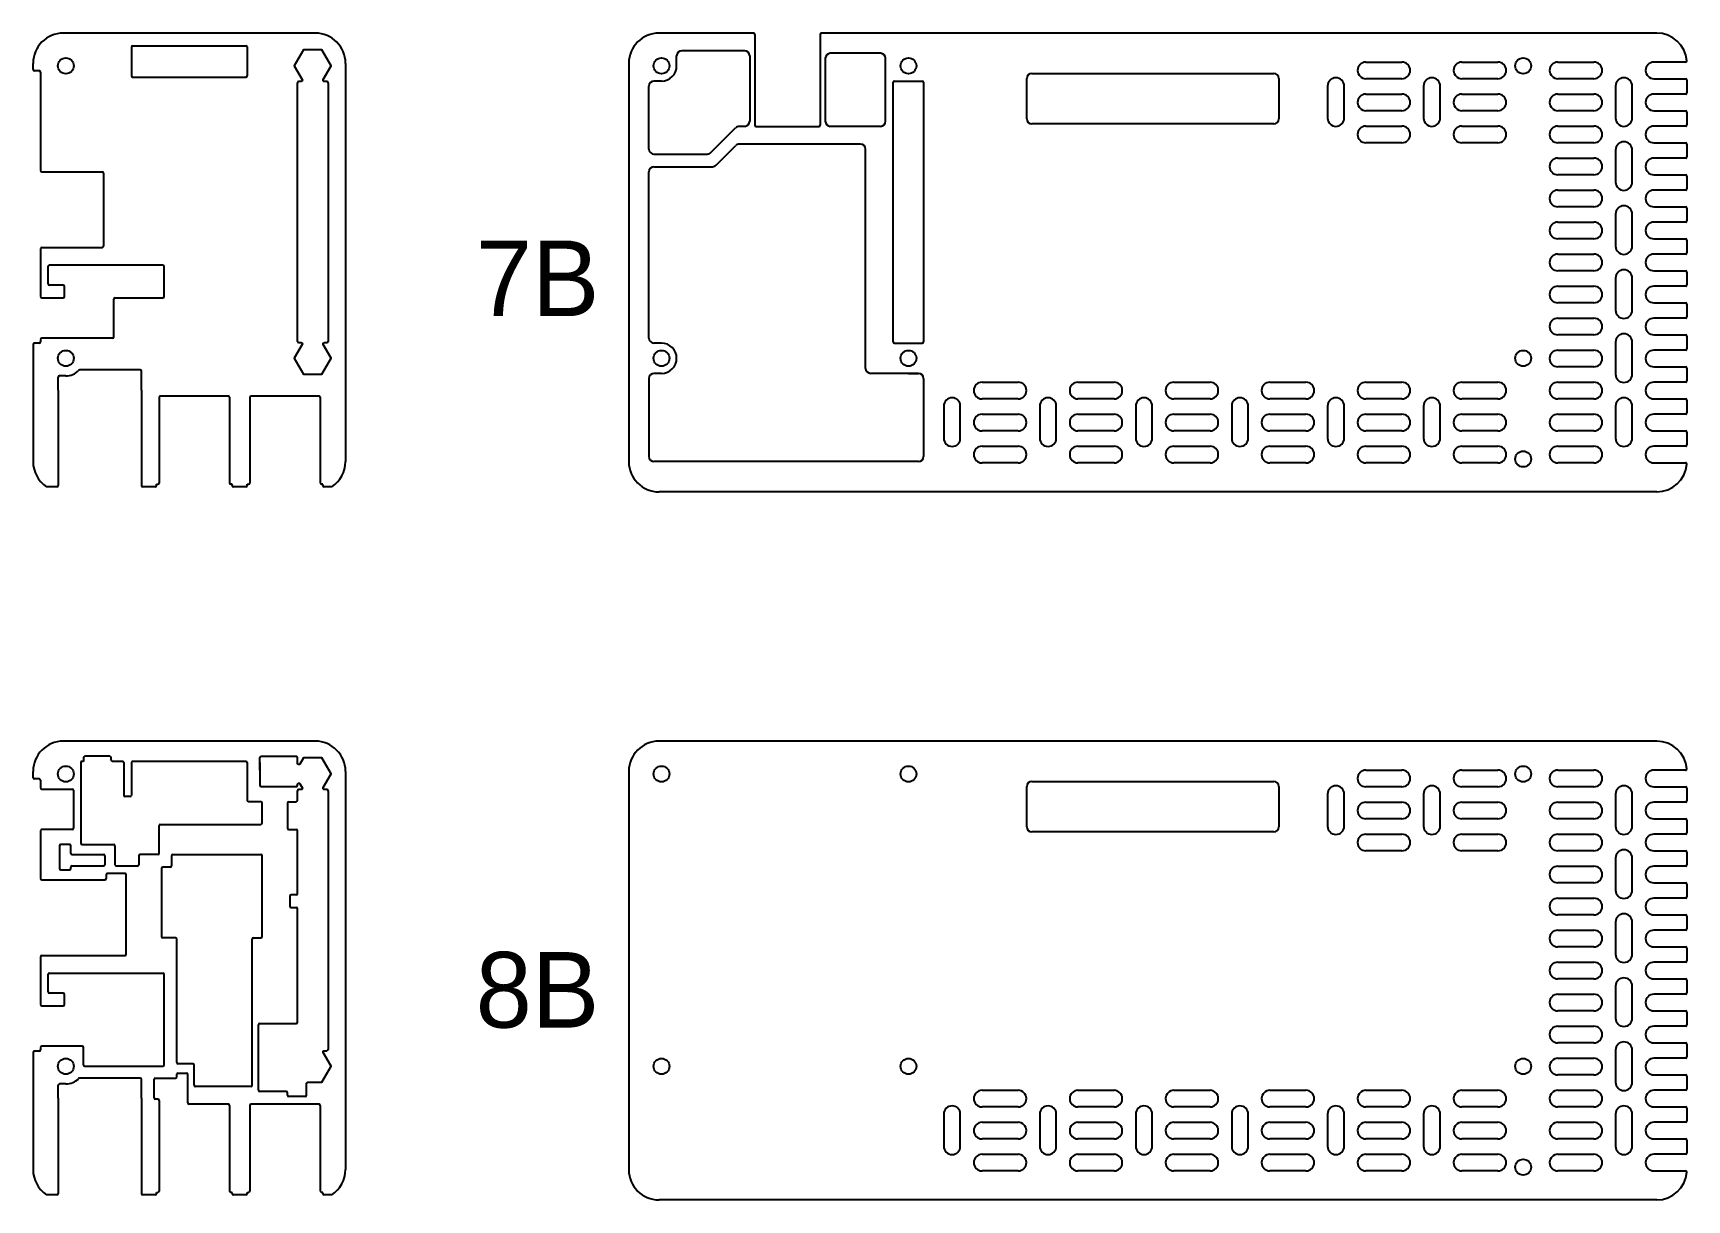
# Model space of a CAD drawing. Extents: x 1 to 1139, y 0 to 794.
# Drawn here: x 290.7 to 618.9, y 0 to 231.5 of the extents above; entities that cross this region are included whole.
import ezdxf

# ---------------------------------------------------------------- set-up
doc = ezdxf.new("R2010")
doc.units = 0
doc.layers.get('0').update_dxf_attribs({"linetype": 'CONTINUOUS'})

msp = doc.modelspace()

# ---------------------------------------------------------------- linework, layer by layer
for p, q in [((346.68, 231.46), (296.68, 231.46)), ((433.65, 231.46), (414.9, 231.46)), ((612.9, 231.46), (447.15, 231.46)), ((431.9, 227.96), (419.4, 227.96)), ((458.86, 227.46), (448.9, 227.46)), ((292.18, 223.71), (292.18, 204.21)), ((352.68, 225.46), (352.68, 146.46)), ((408.9, 225.46), (408.9, 146.46)), ((459.86, 213.96), (459.86, 226.46)), ((343.14, 170.31), (343.14, 221.61)), ((349.22, 221.61), (349.22, 170.31)), ((461.36, 170.21), (461.36, 221.71)), ((467.4, 221.71), (467.4, 170.21)), ((292.18, 188.71), (292.18, 179.21)), ((290.68, 169.7), (290.68, 146.46)), ((412.9, 162.96), (412.9, 147.46)), ((295.68, 160.64), (295.68, 141.71)), ((312.18, 160.64), (312.18, 141.71)), ((315.68, 159.21), (315.68, 142.21)), ((329.43, 159.46), (315.93, 159.46)), ((329.68, 159.21), (329.68, 142.21)), ((333.68, 159.21), (333.68, 142.21)), ((347.43, 159.46), (333.93, 159.46)), ((347.68, 159.21), (347.68, 142.21)), ((466.4, 146.46), (413.9, 146.46)), ((295.43, 141.46), (293.36, 141.46)), ((314.93, 141.46), (312.43, 141.46)), ((332.93, 141.46), (330.43, 141.46)), ((349.99, 141.46), (348.43, 141.46)), ((612.9, 140.46), (414.9, 140.46)), ((346.68, 91), (296.68, 91)), ((612.9, 91), (414.9, 91)), ((292.18, 83.25), (292.18, 81.75)), ((352.68, 85), (352.68, 6)), ((408.9, 85), (408.9, 6)), ((343.14, 79.25), (343.14, 81.15)), ((349.22, 81.15), (349.22, 29.85)), ((292.18, 73.25), (292.18, 63.75)), ((343.14, 60.75), (343.14, 73.25)), ((336.14, 52.25), (336.14, 68.25)), ((343.14, 35.25), (343.14, 57.75)), ((292.18, 48.25), (292.18, 38.75)), ((290.68, 29.24), (290.68, 6)), ((295.68, 20.17), (295.68, 1.25)), ((312.18, 20.17), (312.18, 1.25)), ((315.68, 19.75), (315.68, 1.75)), ((329.43, 19), (321.64, 19)), ((329.68, 18.75), (329.68, 1.75)), ((333.68, 18.75), (333.68, 1.75)), ((347.43, 19), (333.93, 19)), ((347.68, 18.75), (347.68, 1.75)), ((295.43, 1), (293.36, 1)), ((314.93, 1), (312.43, 1)), ((332.93, 1), (330.43, 1)), ((349.99, 1), (348.43, 1)), ((612.9, 0), (414.9, 0))]:
    msp.add_line(p, q)
at = {"linetype": 'CONTINUOUS'}
for p, q in [((433.9, 231.21), (433.9, 213.21)), ((446.9, 231.21), (446.9, 213.21)), ((310.18, 228.71), (310.18, 222.96)), ((310.43, 228.96), (332.93, 228.96)), ((333.18, 228.71), (333.18, 222.96)), ((418.4, 224.96), (418.4, 226.96)), ((432.9, 226.96), (432.9, 213.96)), ((290.68, 224.21), (290.68, 225.46)), ((291.93, 223.96), (290.93, 223.96)), ((447.9, 226.46), (447.9, 213.96)), ((488.9, 223.46), (536.9, 223.46)), ((555.2, 225.71), (562.35, 225.71)), ((574.25, 225.71), (581.4, 225.71)), ((593.3, 225.71), (600.45, 225.71)), ((618.63, 225.71), (612.35, 225.71)), ((310.43, 222.71), (332.93, 222.71)), ((412.9, 208.46), (412.9, 220.96)), ((415.4, 221.96), (413.9, 221.96)), ((461.61, 221.96), (467.15, 221.96)), ((487.9, 214.46), (487.9, 222.46)), ((537.9, 222.46), (537.9, 214.46)), ((547.6, 220.96), (547.6, 214.61)), ((550.9, 214.61), (550.9, 220.96)), ((562.35, 222.41), (555.2, 222.41)), ((566.65, 220.96), (566.65, 214.61)), ((569.95, 214.61), (569.95, 220.96)), ((581.4, 222.41), (574.25, 222.41)), ((600.45, 222.41), (593.3, 222.41)), ((604.75, 220.96), (604.75, 214.61)), ((608.05, 214.61), (608.05, 220.96)), ((612.35, 222.41), (618.65, 222.41)), ((618.9, 222.16), (618.9, 219.61)), ((555.2, 219.36), (562.35, 219.36)), ((574.25, 219.36), (581.4, 219.36)), ((593.3, 219.36), (600.45, 219.36)), ((618.65, 219.36), (612.35, 219.36)), ((536.9, 213.46), (488.9, 213.46)), ((562.35, 216.06), (555.2, 216.06)), ((581.4, 216.06), (574.25, 216.06)), ((600.45, 216.06), (593.3, 216.06)), ((612.35, 216.06), (618.65, 216.06)), ((618.9, 215.81), (618.9, 213.26)), ((425.19, 207.76), (430.11, 212.67)), ((431.9, 212.96), (430.81, 212.96)), ((434.15, 212.96), (446.65, 212.96)), ((458.86, 212.96), (448.9, 212.96)), ((555.2, 213.01), (562.35, 213.01)), ((574.25, 213.01), (581.4, 213.01)), ((593.3, 213.01), (600.45, 213.01)), ((618.65, 213.01), (612.35, 213.01)), ((413.9, 207.46), (424.48, 207.46)), ((426.23, 205.26), (430.14, 209.17)), ((454.9, 209.46), (430.85, 209.46)), ((455.9, 164.96), (455.9, 208.46)), ((562.35, 209.71), (555.2, 209.71)), ((581.4, 209.71), (574.25, 209.71)), ((600.45, 209.71), (593.3, 209.71)), ((604.75, 208.26), (604.75, 201.91)), ((608.05, 201.91), (608.05, 208.26)), ((612.35, 209.71), (618.65, 209.71)), ((618.9, 209.46), (618.9, 206.91)), ((292.43, 203.96), (304.43, 203.96)), ((304.68, 203.71), (304.68, 189.21)), ((412.9, 170.96), (412.9, 203.96)), ((413.9, 204.96), (425.52, 204.96)), ((593.3, 206.66), (600.45, 206.66)), ((618.65, 206.66), (612.35, 206.66)), ((600.45, 203.36), (593.3, 203.36)), ((593.3, 200.31), (600.45, 200.31)), ((612.35, 203.36), (618.65, 203.36)), ((618.65, 200.31), (612.35, 200.31)), ((618.9, 203.11), (618.9, 200.56)), ((600.45, 197.01), (593.3, 197.01)), ((612.35, 197.01), (618.65, 197.01)), ((593.3, 193.96), (600.45, 193.96)), ((604.75, 195.56), (604.75, 189.21)), ((608.05, 189.21), (608.05, 195.56)), ((618.65, 193.96), (612.35, 193.96)), ((618.9, 196.76), (618.9, 194.21)), ((600.45, 190.66), (593.3, 190.66)), ((612.35, 190.66), (618.65, 190.66)), ((618.9, 190.41), (618.9, 187.86)), ((292.43, 188.96), (304.43, 188.96)), ((593.3, 187.61), (600.45, 187.61)), ((618.65, 187.61), (612.35, 187.61)), ((293.68, 181.71), (293.68, 185.21)), ((293.93, 185.46), (316.43, 185.46)), ((316.68, 179.21), (316.68, 185.21)), ((600.45, 184.31), (593.3, 184.31)), ((612.35, 184.31), (618.65, 184.31)), ((618.9, 184.06), (618.9, 181.51)), ((296.68, 181.46), (293.93, 181.46)), ((296.93, 179.21), (296.93, 181.21)), ((593.3, 181.26), (600.45, 181.26)), ((604.75, 182.86), (604.75, 176.51)), ((608.05, 176.51), (608.05, 182.86)), ((618.65, 181.26), (612.35, 181.26)), ((292.43, 178.96), (296.68, 178.96)), ((306.68, 171.21), (306.68, 178.71)), ((306.93, 178.96), (316.43, 178.96)), ((600.45, 177.96), (593.3, 177.96)), ((612.35, 177.96), (618.65, 177.96)), ((618.9, 177.71), (618.9, 175.16)), ((593.3, 174.91), (600.45, 174.91)), ((618.65, 174.91), (612.35, 174.91)), ((292.18, 170.71), (292.18, 170.2)), ((306.43, 170.96), (292.43, 170.96)), ((600.45, 171.61), (593.3, 171.61)), ((612.35, 171.61), (618.65, 171.61)), ((618.9, 171.36), (618.9, 168.81)), ((291.93, 169.95), (290.93, 169.95)), ((415.4, 169.96), (413.9, 169.96)), ((461.61, 169.96), (467.15, 169.96)), ((593.3, 168.56), (600.45, 168.56)), ((604.75, 170.16), (604.75, 163.81)), ((608.05, 163.81), (608.05, 170.16)), ((618.65, 168.56), (612.35, 168.56)), ((311.93, 164.64), (299.9, 164.64)), ((312.18, 160.64), (312.18, 164.39)), ((600.45, 165.26), (593.3, 165.26)), ((612.35, 165.26), (618.65, 165.26)), ((618.9, 165.01), (618.9, 162.46)), ((295.68, 160.64), (295.68, 163.21)), ((297.18, 163.46), (295.93, 163.46)), ((415.4, 163.96), (413.9, 163.96)), ((466.4, 163.96), (456.9, 163.96)), ((464.4, 163.96), (466.4, 163.96)), ((467.4, 162.96), (467.4, 147.46)), ((479, 162.21), (486.15, 162.21)), ((498.05, 162.21), (505.2, 162.21)), ((517.1, 162.21), (524.25, 162.21)), ((536.15, 162.21), (543.3, 162.21)), ((555.2, 162.21), (562.35, 162.21)), ((574.25, 162.21), (581.4, 162.21)), ((593.3, 162.21), (600.45, 162.21)), ((618.65, 162.21), (612.35, 162.21)), ((486.15, 158.91), (479, 158.91)), ((505.2, 158.91), (498.05, 158.91)), ((524.25, 158.91), (517.1, 158.91)), ((543.3, 158.91), (536.15, 158.91)), ((562.35, 158.91), (555.2, 158.91)), ((581.4, 158.91), (574.25, 158.91)), ((600.45, 158.91), (593.3, 158.91)), ((612.35, 158.91), (618.65, 158.91)), ((618.9, 158.66), (618.9, 156.11)), ((471.4, 157.46), (471.4, 151.11)), ((474.7, 151.11), (474.7, 157.46)), ((479, 155.86), (486.15, 155.86)), ((490.45, 157.46), (490.45, 151.11)), ((493.75, 151.11), (493.75, 157.46)), ((498.05, 155.86), (505.2, 155.86)), ((509.5, 157.46), (509.5, 151.11)), ((512.8, 151.11), (512.8, 157.46)), ((517.1, 155.86), (524.25, 155.86)), ((528.55, 157.46), (528.55, 151.11)), ((531.85, 151.11), (531.85, 157.46)), ((536.15, 155.86), (543.3, 155.86)), ((547.6, 157.46), (547.6, 151.11)), ((550.9, 151.11), (550.9, 157.46)), ((555.2, 155.86), (562.35, 155.86)), ((566.65, 157.46), (566.65, 151.11)), ((569.95, 151.11), (569.95, 157.46)), ((574.25, 155.86), (581.4, 155.86)), ((593.3, 155.86), (600.45, 155.86)), ((604.75, 157.46), (604.75, 151.11)), ((608.05, 151.11), (608.05, 157.46)), ((618.65, 155.86), (612.35, 155.86)), ((486.15, 152.56), (479, 152.56)), ((505.2, 152.56), (498.05, 152.56)), ((524.25, 152.56), (517.1, 152.56)), ((543.3, 152.56), (536.15, 152.56)), ((562.35, 152.56), (555.2, 152.56)), ((581.4, 152.56), (574.25, 152.56)), ((600.45, 152.56), (593.3, 152.56)), ((612.35, 152.56), (618.65, 152.56)), ((618.9, 152.31), (618.9, 149.76)), ((479, 149.51), (486.15, 149.51)), ((498.05, 149.51), (505.2, 149.51)), ((517.1, 149.51), (524.25, 149.51)), ((536.15, 149.51), (543.3, 149.51)), ((555.2, 149.51), (562.35, 149.51)), ((574.25, 149.51), (581.4, 149.51)), ((593.3, 149.51), (600.45, 149.51)), ((618.65, 149.51), (612.35, 149.51)), ((486.15, 146.21), (479, 146.21)), ((505.2, 146.21), (498.05, 146.21)), ((524.25, 146.21), (517.1, 146.21)), ((543.3, 146.21), (536.15, 146.21)), ((562.35, 146.21), (555.2, 146.21)), ((581.4, 146.21), (574.25, 146.21)), ((600.45, 146.21), (593.3, 146.21)), ((612.35, 146.21), (618.63, 146.21)), ((315.18, 141.71), (315.18, 141.96)), ((315.18, 141.96), (315.43, 141.96)), ((330.18, 141.96), (329.93, 141.96)), ((330.18, 141.71), (330.18, 141.96)), ((333.18, 141.71), (333.18, 141.96)), ((333.18, 141.96), (333.43, 141.96)), ((348.18, 141.96), (347.93, 141.96)), ((348.18, 141.71), (348.18, 141.96)), ((300.68, 87), (300.18, 87)), ((300.18, 87), (300.18, 84.5)), ((300.68, 87.75), (300.68, 87)), ((305.93, 88), (300.93, 88)), ((306.18, 87.25), (306.18, 87.75)), ((308.43, 87), (306.43, 87)), ((308.68, 86.75), (308.68, 80.25)), ((310.18, 86.75), (310.18, 80.25)), ((332.93, 87), (310.43, 87)), ((333.18, 86.75), (333.18, 79.25)), ((335.68, 85.25), (335.68, 87.75)), ((335.68, 86.75), (335.68, 82.25)), ((335.93, 88), (342.93, 88)), ((290.68, 83.75), (290.68, 85)), ((291.93, 83.5), (290.93, 83.5)), ((300.18, 84.5), (300.18, 70.75)), ((488.9, 83), (536.9, 83)), ((555.2, 85.25), (562.35, 85.25)), ((574.25, 85.25), (581.4, 85.25)), ((593.3, 85.25), (600.45, 85.25)), ((618.63, 85.25), (612.35, 85.25)), ((292.43, 81.5), (298.43, 81.5)), ((298.68, 81.25), (298.68, 73.75)), ((309.93, 80), (308.93, 80)), ((335.89, 79), (333.43, 79)), ((335.93, 82), (342.93, 82)), ((341.43, 79), (342.89, 79)), ((487.9, 74), (487.9, 82)), ((537.9, 82), (537.9, 74)), ((547.6, 80.5), (547.6, 74.15)), ((550.9, 74.15), (550.9, 80.5)), ((562.35, 81.95), (555.2, 81.95)), ((555.2, 78.9), (562.35, 78.9)), ((566.65, 80.5), (566.65, 74.15)), ((569.95, 74.15), (569.95, 80.5)), ((581.4, 81.95), (574.25, 81.95)), ((574.25, 78.9), (581.4, 78.9)), ((600.45, 81.95), (593.3, 81.95)), ((593.3, 78.9), (600.45, 78.9)), ((604.75, 80.5), (604.75, 74.15)), ((608.05, 74.15), (608.05, 80.5)), ((612.35, 81.95), (618.65, 81.95)), ((618.65, 78.9), (612.35, 78.9)), ((618.9, 81.7), (618.9, 79.15)), ((336.14, 74.75), (336.14, 78.75)), ((341.18, 78.75), (341.18, 73.75)), ((562.35, 75.6), (555.2, 75.6)), ((581.4, 75.6), (574.25, 75.6)), ((600.45, 75.6), (593.3, 75.6)), ((612.35, 75.6), (618.65, 75.6)), ((298.43, 73.5), (292.43, 73.5)), ((315.68, 68.75), (315.68, 74.25)), ((315.93, 74.5), (335.89, 74.5)), ((341.43, 73.5), (342.89, 73.5)), ((536.9, 73), (488.9, 73)), ((555.2, 72.55), (562.35, 72.55)), ((574.25, 72.55), (581.4, 72.55)), ((593.3, 72.55), (600.45, 72.55)), ((618.65, 72.55), (612.35, 72.55)), ((618.9, 75.35), (618.9, 72.8)), ((295.93, 70.25), (295.93, 65.75)), ((297.93, 70.5), (296.18, 70.5)), ((298.18, 68.75), (298.18, 70.25)), ((300.43, 70.5), (306.68, 70.5)), ((306.93, 70.25), (306.93, 66.5)), ((562.35, 69.25), (555.2, 69.25)), ((581.4, 69.25), (574.25, 69.25)), ((600.45, 69.25), (593.3, 69.25)), ((612.35, 69.25), (618.65, 69.25)), ((618.9, 69), (618.9, 66.45)), ((298.18, 65.75), (298.18, 66)), ((298.43, 68.5), (304.68, 68.5)), ((298.43, 66.25), (304.68, 66.25)), ((304.93, 68.25), (304.93, 66.5)), ((307.18, 66.25), (311.43, 66.25)), ((311.68, 68.25), (311.68, 66.5)), ((315.43, 68.5), (311.93, 68.5)), ((316.18, 65.75), (316.18, 52.25)), ((317.93, 66), (316.43, 66)), ((318.18, 68.25), (318.18, 66.25)), ((318.43, 68.5), (335.89, 68.5)), ((593.3, 66.2), (600.45, 66.2)), ((604.75, 67.8), (604.75, 61.45)), ((608.05, 61.45), (608.05, 67.8)), ((618.65, 66.2), (612.35, 66.2)), ((292.43, 63.5), (304.93, 63.5)), ((296.18, 65.5), (297.93, 65.5)), ((305.18, 64.5), (305.18, 63.75)), ((308.93, 64.75), (305.43, 64.75)), ((309.18, 48.75), (309.18, 64.5)), ((600.45, 62.9), (593.3, 62.9)), ((612.35, 62.9), (618.65, 62.9)), ((618.9, 62.65), (618.9, 60.1)), ((341.64, 60.25), (341.64, 58.25)), ((342.89, 60.5), (341.89, 60.5)), ((593.3, 59.85), (600.45, 59.85)), ((618.65, 59.85), (612.35, 59.85)), ((341.89, 58), (342.89, 58)), ((600.45, 56.55), (593.3, 56.55)), ((612.35, 56.55), (618.65, 56.55)), ((618.9, 56.3), (618.9, 53.75)), ((593.3, 53.5), (600.45, 53.5)), ((604.75, 55.1), (604.75, 48.75)), ((608.05, 48.75), (608.05, 55.1)), ((618.65, 53.5), (612.35, 53.5)), ((318.93, 52), (316.43, 52)), ((319.18, 27.25), (319.18, 51.75)), ((334.14, 22.75), (334.14, 51.75)), ((334.39, 52), (335.89, 52)), ((600.45, 50.2), (593.3, 50.2)), ((612.35, 50.2), (618.65, 50.2)), ((618.9, 49.95), (618.9, 47.4)), ((292.43, 48.5), (308.93, 48.5)), ((593.3, 47.15), (600.45, 47.15)), ((618.65, 47.15), (612.35, 47.15)), ((293.68, 41.25), (293.68, 44.75)), ((293.93, 45), (316.43, 45)), ((316.68, 26.75), (316.68, 44.75)), ((600.45, 43.85), (593.3, 43.85)), ((612.35, 43.85), (618.65, 43.85)), ((618.9, 43.6), (618.9, 41.05)), ((296.68, 41), (293.93, 41)), ((296.93, 38.75), (296.93, 40.75)), ((593.3, 40.8), (600.45, 40.8)), ((604.75, 42.4), (604.75, 36.05)), ((608.05, 36.05), (608.05, 42.4)), ((618.65, 40.8), (612.35, 40.8)), ((292.43, 38.5), (296.68, 38.5)), ((600.45, 37.5), (593.3, 37.5)), ((612.35, 37.5), (618.65, 37.5)), ((618.9, 37.25), (618.9, 34.7)), ((335.39, 21.75), (335.39, 34.75)), ((335.64, 35), (342.89, 35)), ((593.3, 34.45), (600.45, 34.45)), ((618.65, 34.45), (612.35, 34.45)), ((292.18, 30.25), (292.18, 29.74)), ((300.43, 30.5), (292.43, 30.5)), ((300.68, 26.75), (300.68, 30.25)), ((600.45, 31.15), (593.3, 31.15)), ((604.75, 29.7), (604.75, 23.35)), ((608.05, 23.35), (608.05, 29.7)), ((612.35, 31.15), (618.65, 31.15)), ((618.9, 30.9), (618.9, 28.35)), ((291.93, 29.49), (290.93, 29.49)), ((300.93, 26.5), (316.43, 26.5)), ((322.39, 27), (319.43, 27)), ((322.64, 22.75), (322.64, 26.75)), ((593.3, 28.1), (600.45, 28.1)), ((618.65, 28.1), (612.35, 28.1)), ((297.18, 23), (295.93, 23)), ((311.93, 24.17), (299.9, 24.17)), ((312.18, 20.17), (312.18, 23.92)), ((314.68, 20.25), (314.68, 23.92)), ((314.93, 24.17), (318.93, 24.17)), ((319.18, 24.42), (319.18, 24.92)), ((319.43, 25.17), (321.14, 25.17)), ((321.39, 19.25), (321.39, 24.92)), ((600.45, 24.8), (593.3, 24.8)), ((612.35, 24.8), (618.65, 24.8)), ((618.9, 24.55), (618.9, 22)), ((295.68, 20.17), (295.68, 22.75)), ((315.43, 20), (314.93, 20)), ((333.89, 22.5), (322.89, 22.5)), ((340.93, 21.5), (335.64, 21.5)), ((341.18, 20.75), (341.18, 21.25)), ((344.68, 20.5), (341.43, 20.5)), ((479, 21.75), (486.15, 21.75)), ((498.05, 21.75), (505.2, 21.75)), ((517.1, 21.75), (524.25, 21.75)), ((536.15, 21.75), (543.3, 21.75)), ((555.2, 21.75), (562.35, 21.75)), ((574.25, 21.75), (581.4, 21.75)), ((593.3, 21.75), (600.45, 21.75)), ((618.65, 21.75), (612.35, 21.75)), ((471.4, 17), (471.4, 10.65)), ((474.7, 10.65), (474.7, 17)), ((486.15, 18.45), (479, 18.45)), ((490.45, 17), (490.45, 10.65)), ((493.75, 10.65), (493.75, 17)), ((505.2, 18.45), (498.05, 18.45)), ((509.5, 17), (509.5, 10.65)), ((512.8, 10.65), (512.8, 17)), ((524.25, 18.45), (517.1, 18.45)), ((528.55, 17), (528.55, 10.65)), ((531.85, 10.65), (531.85, 17)), ((543.3, 18.45), (536.15, 18.45)), ((547.6, 17), (547.6, 10.65)), ((550.9, 10.65), (550.9, 17)), ((562.35, 18.45), (555.2, 18.45)), ((566.65, 17), (566.65, 10.65)), ((569.95, 10.65), (569.95, 17)), ((581.4, 18.45), (574.25, 18.45)), ((600.45, 18.45), (593.3, 18.45)), ((604.75, 17), (604.75, 10.65)), ((608.05, 10.65), (608.05, 17)), ((612.35, 18.45), (618.65, 18.45)), ((618.9, 18.2), (618.9, 15.65)), ((479, 15.4), (486.15, 15.4)), ((498.05, 15.4), (505.2, 15.4)), ((517.1, 15.4), (524.25, 15.4)), ((536.15, 15.4), (543.3, 15.4)), ((555.2, 15.4), (562.35, 15.4)), ((574.25, 15.4), (581.4, 15.4)), ((593.3, 15.4), (600.45, 15.4)), ((618.65, 15.4), (612.35, 15.4)), ((486.15, 12.1), (479, 12.1)), ((505.2, 12.1), (498.05, 12.1)), ((524.25, 12.1), (517.1, 12.1)), ((543.3, 12.1), (536.15, 12.1)), ((562.35, 12.1), (555.2, 12.1)), ((581.4, 12.1), (574.25, 12.1)), ((600.45, 12.1), (593.3, 12.1)), ((612.35, 12.1), (618.65, 12.1)), ((618.9, 11.85), (618.9, 9.3)), ((479, 9.05), (486.15, 9.05)), ((498.05, 9.05), (505.2, 9.05)), ((517.1, 9.05), (524.25, 9.05)), ((536.15, 9.05), (543.3, 9.05)), ((555.2, 9.05), (562.35, 9.05)), ((574.25, 9.05), (581.4, 9.05)), ((593.3, 9.05), (600.45, 9.05)), ((618.65, 9.05), (612.35, 9.05)), ((486.15, 5.75), (479, 5.75)), ((505.2, 5.75), (498.05, 5.75)), ((524.25, 5.75), (517.1, 5.75)), ((543.3, 5.75), (536.15, 5.75)), ((562.35, 5.75), (555.2, 5.75)), ((581.4, 5.75), (574.25, 5.75)), ((600.45, 5.75), (593.3, 5.75)), ((612.35, 5.75), (618.63, 5.75)), ((315.18, 1.25), (315.18, 1.5)), ((315.18, 1.5), (315.43, 1.5)), ((330.18, 1.5), (329.93, 1.5)), ((330.18, 1.25), (330.18, 1.5)), ((333.18, 1.25), (333.18, 1.5)), ((333.18, 1.5), (333.43, 1.5)), ((348.18, 1.5), (347.93, 1.5)), ((348.18, 1.25), (348.18, 1.5))]:
    msp.add_line(p, q, dxfattribs=at)
for points in [[(348.97, 221.86), (348.49, 221.86, -0.57735), (348.27, 222.24), (349.84, 224.96), (348.01, 228.14), (344.34, 228.14), (342.51, 224.96), (344.08, 222.24, -0.57735), (343.87, 221.86), (343.39, 221.86)], [(343.39, 170.06), (343.87, 170.06, -0.57735), (344.08, 169.69), (342.51, 166.96), (344.34, 163.79), (348.01, 163.79), (349.84, 166.96), (348.27, 169.69, -0.57735), (348.49, 170.06), (348.97, 170.06)], [(348.97, 81.4), (348.49, 81.4, -0.57735), (348.27, 81.78), (349.84, 84.5), (348.01, 87.68), (344.34, 87.68), (343.64, 86.46, -0.767327), (343.18, 86.59), (343.18, 87.75)], [(343.18, 82.25), (343.18, 82.41, -0.767327), (343.64, 82.54), (344.08, 81.78, -0.57735), (343.87, 81.4), (343.39, 81.4)], [(344.93, 20.75), (344.93, 23.08, -0.414214), (345.18, 23.33), (348.01, 23.33), (349.84, 26.5), (348.27, 29.23, -0.57735), (348.49, 29.6), (348.97, 29.6)]]:
    msp.add_lwpolyline(points, format="xyb", dxfattribs=at)
for centre in [(297.18, 224.96), (415.4, 224.96), (464.4, 224.96), (297.18, 84.5), (415.4, 84.5), (464.4, 84.5)]:
    msp.add_circle(centre, 1.57)
for centre in [(586.4, 224.96), (297.18, 166.96), (415.4, 166.96), (464.4, 166.96), (586.4, 166.96), (586.4, 146.96), (586.4, 84.5), (297.18, 26.5), (415.4, 26.5), (464.4, 26.5), (586.4, 26.5), (586.4, 6.5)]:
    msp.add_circle(centre, 1.57, dxfattribs=at)
for centre, radius, start, end in [((296.68, 225.46), 6, 90, 180), ((433.65, 231.21), 0.25, 0, 90), ((447.15, 231.21), 0.25, 90, 180), ((612.9, 225.46), 6, 4.9885, 90), ((310.43, 228.71), 0.25, 90, 180), ((332.93, 228.71), 0.25, 0, 90), ((419.4, 226.96), 1, 90, 180), ((431.9, 226.96), 1, 0, 90), ((448.9, 226.46), 1, 90, 180), ((290.93, 224.21), 0.25, 180, 270), ((291.93, 223.71), 0.25, 0, 90), ((415.4, 224.96), 3, 270, 0), ((488.9, 222.46), 1, 90, 180), ((536.9, 222.46), 1, 0, 90), ((555.2, 224.06), 1.65, 90, 270), ((562.35, 224.06), 1.65, 270, 90), ((574.25, 224.06), 1.65, 90, 270), ((581.4, 224.06), 1.65, 270, 90), ((593.3, 224.06), 1.65, 90, 270), ((600.45, 224.06), 1.65, 270, 90), ((612.35, 224.06), 1.65, 90, 270), ((618.63, 225.96), 0.25, 270, 4.9885), ((310.43, 222.96), 0.25, 180, 270), ((332.93, 222.96), 0.25, 270, 0), ((413.9, 220.96), 1, 90, 180), ((461.61, 221.71), 0.25, 90, 180), ((467.15, 221.71), 0.25, 0, 90), ((549.25, 220.96), 1.65, 0, 180), ((568.3, 220.96), 1.65, 0, 180), ((606.4, 220.96), 1.65, 0, 180), ((618.65, 222.16), 0.25, 0, 90), ((555.2, 217.71), 1.65, 90, 270), ((562.35, 217.71), 1.65, 270, 90), ((574.25, 217.71), 1.65, 90, 270), ((581.4, 217.71), 1.65, 270, 90), ((593.3, 217.71), 1.65, 90, 270), ((600.45, 217.71), 1.65, 270, 90), ((612.35, 217.71), 1.65, 90, 270), ((618.65, 219.61), 0.25, 270, 0), ((431.9, 213.96), 1, 270, 0), ((448.9, 213.96), 1, 180, 270), ((458.86, 213.96), 1, 270, 0), ((488.9, 214.46), 1, 180, 270), ((536.9, 214.46), 1, 270, 0), ((549.25, 214.61), 1.65, 180, 0), ((568.3, 214.61), 1.65, 180, 0), ((606.4, 214.61), 1.65, 180, 0), ((618.65, 215.81), 0.25, 0, 90), ((430.81, 211.96), 1, 90, 135), ((434.15, 213.21), 0.25, 180, 270), ((446.65, 213.21), 0.25, 270, 0), ((555.2, 211.36), 1.65, 90, 270), ((562.35, 211.36), 1.65, 270, 90), ((574.25, 211.36), 1.65, 90, 270), ((581.4, 211.36), 1.65, 270, 90), ((593.3, 211.36), 1.65, 90, 270), ((600.45, 211.36), 1.65, 270, 90), ((612.35, 211.36), 1.65, 90, 270), ((618.65, 213.26), 0.25, 270, 0), ((413.9, 208.46), 1, 180, 270), ((424.48, 208.46), 1, 270, 315), ((430.85, 208.46), 1, 90, 135), ((454.9, 208.46), 1, 0, 90), ((606.4, 208.26), 1.65, 0, 180), ((618.65, 209.46), 0.25, 0, 90), ((618.65, 206.91), 0.25, 270, 0), ((292.43, 204.21), 0.25, 180, 270), ((304.43, 203.71), 0.25, 0, 90), ((413.9, 203.96), 1, 90, 180), ((425.52, 205.96), 1, 270, 315), ((593.3, 205.01), 1.65, 90, 270), ((600.45, 205.01), 1.65, 270, 90), ((612.35, 205.01), 1.65, 90, 270), ((593.3, 198.66), 1.65, 90, 270), ((600.45, 198.66), 1.65, 270, 90), ((606.4, 201.91), 1.65, 180, 0), ((612.35, 198.66), 1.65, 90, 270), ((618.65, 203.11), 0.25, 0, 90), ((618.65, 200.56), 0.25, 270, 0), ((606.4, 195.56), 1.65, 0, 180), ((618.65, 196.76), 0.25, 0, 90), ((593.3, 192.31), 1.65, 90, 270), ((600.45, 192.31), 1.65, 270, 90), ((612.35, 192.31), 1.65, 90, 270), ((618.65, 194.21), 0.25, 270, 0), ((618.65, 190.41), 0.25, 0, 90), ((292.43, 188.71), 0.25, 90, 180), ((304.43, 189.21), 0.25, 270, 0), ((593.3, 185.96), 1.65, 90, 270), ((600.45, 185.96), 1.65, 270, 90), ((606.4, 189.21), 1.65, 180, 0), ((612.35, 185.96), 1.65, 90, 270), ((618.65, 187.86), 0.25, 270, 0), ((293.93, 185.21), 0.25, 90, 180), ((316.43, 185.21), 0.25, 0, 90), ((606.4, 182.86), 1.65, 0, 180), ((618.65, 184.06), 0.25, 0, 90), ((293.93, 181.71), 0.25, 180, 270), ((296.68, 181.21), 0.25, 0, 90), ((593.3, 179.61), 1.65, 90, 270), ((600.45, 179.61), 1.65, 270, 90), ((612.35, 179.61), 1.65, 90, 270), ((618.65, 181.51), 0.25, 270, 0), ((292.43, 179.21), 0.25, 180, 270), ((296.68, 179.21), 0.25, 270, 0), ((306.93, 178.71), 0.25, 90, 180), ((316.43, 179.21), 0.25, 270, 0), ((618.65, 177.71), 0.25, 0, 90), ((593.3, 173.26), 1.65, 90, 270), ((600.45, 173.26), 1.65, 270, 90), ((606.4, 176.51), 1.65, 180, 0), ((612.35, 173.26), 1.65, 90, 270), ((618.65, 175.16), 0.25, 270, 0), ((292.43, 170.71), 0.25, 90, 180), ((306.43, 171.21), 0.25, 270, 0), ((413.9, 170.96), 1, 180, 270), ((606.4, 170.16), 1.65, 0, 180), ((618.65, 171.36), 0.25, 0, 90), ((290.93, 169.7), 0.25, 90, 180), ((291.93, 170.2), 0.25, 270, 0), ((415.4, 166.96), 3, 270, 90), ((461.61, 170.21), 0.25, 180, 270), ((467.15, 170.21), 0.25, 270, 0), ((593.3, 166.91), 1.65, 90, 270), ((600.45, 166.91), 1.65, 270, 90), ((612.35, 166.91), 1.65, 90, 270), ((618.65, 168.81), 0.25, 270, 0), ((297.18, 166.96), 3.5, 270, 316.5737), ((299.9, 164.39), 0.25, 90, 136.5737), ((311.93, 164.39), 0.25, 0, 90), ((456.9, 164.96), 1, 180, 270), ((618.65, 165.01), 0.25, 0, 90), ((295.93, 163.21), 0.25, 90, 180), ((413.9, 162.96), 1, 90, 180), ((466.4, 162.96), 1, 0, 90), ((479, 160.56), 1.65, 90, 270), ((486.15, 160.56), 1.65, 270, 90), ((498.05, 160.56), 1.65, 90, 270), ((505.2, 160.56), 1.65, 270, 90), ((517.1, 160.56), 1.65, 90, 270), ((524.25, 160.56), 1.65, 270, 90), ((536.15, 160.56), 1.65, 90, 270), ((543.3, 160.56), 1.65, 270, 90), ((555.2, 160.56), 1.65, 90, 270), ((562.35, 160.56), 1.65, 270, 90), ((574.25, 160.56), 1.65, 90, 270), ((581.4, 160.56), 1.65, 270, 90), ((593.3, 160.56), 1.65, 90, 270), ((600.45, 160.56), 1.65, 270, 90), ((606.4, 163.81), 1.65, 180, 0), ((612.35, 160.56), 1.65, 90, 270), ((618.65, 162.46), 0.25, 270, 0), ((473.05, 157.46), 1.65, 0, 180), ((492.1, 157.46), 1.65, 0, 180), ((511.15, 157.46), 1.65, 0, 180), ((530.2, 157.46), 1.65, 0, 180), ((549.25, 157.46), 1.65, 0, 180), ((568.3, 157.46), 1.65, 0, 180), ((606.4, 157.46), 1.65, 0, 180), ((618.65, 158.66), 0.25, 0, 90), ((479, 154.21), 1.65, 90, 270), ((486.15, 154.21), 1.65, 270, 90), ((498.05, 154.21), 1.65, 90, 270), ((505.2, 154.21), 1.65, 270, 90), ((517.1, 154.21), 1.65, 90, 270), ((524.25, 154.21), 1.65, 270, 90), ((536.15, 154.21), 1.65, 90, 270), ((543.3, 154.21), 1.65, 270, 90), ((555.2, 154.21), 1.65, 90, 270), ((562.35, 154.21), 1.65, 270, 90), ((574.25, 154.21), 1.65, 90, 270), ((581.4, 154.21), 1.65, 270, 90), ((593.3, 154.21), 1.65, 90, 270), ((600.45, 154.21), 1.65, 270, 90), ((612.35, 154.21), 1.65, 90, 270), ((618.65, 156.11), 0.25, 270, 0), ((473.05, 151.11), 1.65, 180, 0), ((492.1, 151.11), 1.65, 180, 0), ((511.15, 151.11), 1.65, 180, 0), ((530.2, 151.11), 1.65, 180, 0), ((549.25, 151.11), 1.65, 180, 0), ((568.3, 151.11), 1.65, 180, 0), ((606.4, 151.11), 1.65, 180, 0), ((618.65, 152.31), 0.25, 0, 90), ((479, 147.86), 1.65, 90, 270), ((486.15, 147.86), 1.65, 270, 90), ((498.05, 147.86), 1.65, 90, 270), ((505.2, 147.86), 1.65, 270, 90), ((517.1, 147.86), 1.65, 90, 270), ((524.25, 147.86), 1.65, 270, 90), ((536.15, 147.86), 1.65, 90, 270), ((543.3, 147.86), 1.65, 270, 90), ((555.2, 147.86), 1.65, 90, 270), ((562.35, 147.86), 1.65, 270, 90), ((574.25, 147.86), 1.65, 90, 270), ((581.4, 147.86), 1.65, 270, 90), ((593.3, 147.86), 1.65, 90, 270), ((600.45, 147.86), 1.65, 270, 90), ((612.35, 147.86), 1.65, 90, 270), ((618.65, 149.76), 0.25, 270, 0), ((466.4, 147.46), 1, 270, 0), ((612.9, 146.46), 6, 270, 355.0115), ((618.63, 145.96), 0.25, 355.0115, 90), ((314.93, 141.71), 0.25, 270, 0), ((315.43, 142.21), 0.25, 270, 0), ((329.93, 142.21), 0.25, 180, 270), ((330.43, 141.71), 0.25, 180, 270), ((332.93, 141.71), 0.25, 270, 0), ((333.43, 142.21), 0.25, 270, 0), ((347.93, 142.21), 0.25, 180, 270), ((348.43, 141.71), 0.25, 180, 270), ((296.68, 85), 6, 90, 180), ((612.9, 85), 6, 4.9885, 90), ((300.93, 87.75), 0.25, 90, 180), ((305.93, 87.75), 0.25, 0, 90), ((306.43, 87.25), 0.25, 180, 270), ((308.43, 86.75), 0.25, 0, 90), ((310.43, 86.75), 0.25, 90, 180), ((332.93, 86.75), 0.25, 0, 90), ((335.93, 87.75), 0.25, 90, 180), ((342.93, 87.75), 0.25, 0, 90), ((618.63, 85.5), 0.25, 270, 4.9885), ((290.93, 83.75), 0.25, 180, 270), ((291.93, 83.25), 0.25, 0, 90), ((335.93, 82.25), 0.25, 180, 270), ((342.93, 82.25), 0.25, 270, 0), ((488.9, 82), 1, 90, 180), ((536.9, 82), 1, 0, 90), ((549.25, 80.5), 1.65, 0, 180), ((555.2, 83.6), 1.65, 90, 270), ((562.35, 83.6), 1.65, 270, 90), ((568.3, 80.5), 1.65, 0, 180), ((574.25, 83.6), 1.65, 90, 270), ((581.4, 83.6), 1.65, 270, 90), ((593.3, 83.6), 1.65, 90, 270), ((600.45, 83.6), 1.65, 270, 90), ((606.4, 80.5), 1.65, 0, 180), ((612.35, 83.6), 1.65, 90, 270), ((292.43, 81.75), 0.25, 180, 270), ((298.43, 81.25), 0.25, 0, 90), ((308.93, 80.25), 0.25, 180, 270), ((309.93, 80.25), 0.25, 270, 0), ((333.43, 79.25), 0.25, 180, 270), ((335.89, 78.75), 0.25, 0, 90), ((341.43, 78.75), 0.25, 90, 180), ((342.89, 79.25), 0.25, 270, 0), ((555.2, 77.25), 1.65, 90, 270), ((562.35, 77.25), 1.65, 270, 90), ((574.25, 77.25), 1.65, 90, 270), ((581.4, 77.25), 1.65, 270, 90), ((593.3, 77.25), 1.65, 90, 270), ((600.45, 77.25), 1.65, 270, 90), ((612.35, 77.25), 1.65, 90, 270), ((618.65, 81.7), 0.25, 0, 90), ((618.65, 79.15), 0.25, 270, 0), ((618.65, 75.35), 0.25, 0, 90), ((292.43, 73.25), 0.25, 90, 180), ((298.43, 73.75), 0.25, 270, 0), ((315.93, 74.25), 0.25, 90, 180), ((335.89, 74.75), 0.25, 270, 0), ((341.43, 73.75), 0.25, 180, 270), ((342.89, 73.25), 0.25, 0, 90), ((488.9, 74), 1, 180, 270), ((536.9, 74), 1, 270, 0), ((549.25, 74.15), 1.65, 180, 0), ((555.2, 70.9), 1.65, 90, 270), ((562.35, 70.9), 1.65, 270, 90), ((568.3, 74.15), 1.65, 180, 0), ((574.25, 70.9), 1.65, 90, 270), ((581.4, 70.9), 1.65, 270, 90), ((593.3, 70.9), 1.65, 90, 270), ((600.45, 70.9), 1.65, 270, 90), ((606.4, 74.15), 1.65, 180, 0), ((612.35, 70.9), 1.65, 90, 270), ((618.65, 72.8), 0.25, 270, 0), ((296.18, 70.25), 0.25, 90, 180), ((297.93, 70.25), 0.25, 0, 90), ((300.43, 70.75), 0.25, 180, 270), ((306.68, 70.25), 0.25, 0, 90), ((606.4, 67.8), 1.65, 0, 180), ((618.65, 69), 0.25, 0, 90), ((296.18, 65.75), 0.25, 180, 270), ((297.93, 65.75), 0.25, 270, 0), ((298.43, 68.75), 0.25, 180, 270), ((298.43, 66), 0.25, 90, 180), ((304.68, 68.25), 0.25, 0, 90), ((304.68, 66.5), 0.25, 270, 0), ((307.18, 66.5), 0.25, 180, 270), ((311.43, 66.5), 0.25, 270, 0), ((311.93, 68.25), 0.25, 90, 180), ((315.43, 68.75), 0.25, 270, 0), ((316.43, 65.75), 0.25, 90, 180), ((317.93, 66.25), 0.25, 270, 0), ((318.43, 68.25), 0.25, 90, 180), ((335.89, 68.25), 0.25, 0, 90), ((593.3, 64.55), 1.65, 90, 270), ((600.45, 64.55), 1.65, 270, 90), ((612.35, 64.55), 1.65, 90, 270), ((618.65, 66.45), 0.25, 270, 0), ((292.43, 63.75), 0.25, 180, 270), ((304.93, 63.75), 0.25, 270, 0), ((305.43, 64.5), 0.25, 90, 180), ((308.93, 64.5), 0.25, 0, 90), ((618.65, 62.65), 0.25, 0, 90), ((341.89, 60.25), 0.25, 90, 180), ((342.89, 60.75), 0.25, 270, 0), ((593.3, 58.2), 1.65, 90, 270), ((600.45, 58.2), 1.65, 270, 90), ((606.4, 61.45), 1.65, 180, 0), ((612.35, 58.2), 1.65, 90, 270), ((618.65, 60.1), 0.25, 270, 0), ((341.89, 58.25), 0.25, 180, 270), ((342.89, 57.75), 0.25, 0, 90), ((606.4, 55.1), 1.65, 0, 180), ((618.65, 56.3), 0.25, 0, 90), ((593.3, 51.85), 1.65, 90, 270), ((600.45, 51.85), 1.65, 270, 90), ((612.35, 51.85), 1.65, 90, 270), ((618.65, 53.75), 0.25, 270, 0), ((316.43, 52.25), 0.25, 180, 270), ((318.93, 51.75), 0.25, 0, 90), ((334.39, 51.75), 0.25, 90, 180), ((335.89, 52.25), 0.25, 270, 0), ((618.65, 49.95), 0.25, 0, 90), ((292.43, 48.25), 0.25, 90, 180), ((308.93, 48.75), 0.25, 270, 0), ((593.3, 45.5), 1.65, 90, 270), ((600.45, 45.5), 1.65, 270, 90), ((606.4, 48.75), 1.65, 180, 0), ((612.35, 45.5), 1.65, 90, 270), ((618.65, 47.4), 0.25, 270, 0), ((293.93, 44.75), 0.25, 90, 180), ((316.43, 44.75), 0.25, 0, 90), ((606.4, 42.4), 1.65, 0, 180), ((618.65, 43.6), 0.25, 0, 90), ((293.93, 41.25), 0.25, 180, 270), ((296.68, 40.75), 0.25, 0, 90), ((593.3, 39.15), 1.65, 90, 270), ((600.45, 39.15), 1.65, 270, 90), ((612.35, 39.15), 1.65, 90, 270), ((618.65, 41.05), 0.25, 270, 0), ((292.43, 38.75), 0.25, 180, 270), ((296.68, 38.75), 0.25, 270, 0), ((618.65, 37.25), 0.25, 0, 90), ((335.64, 34.75), 0.25, 90, 180), ((342.89, 35.25), 0.25, 270, 0), ((593.3, 32.8), 1.65, 90, 270), ((600.45, 32.8), 1.65, 270, 90), ((606.4, 36.05), 1.65, 180, 0), ((612.35, 32.8), 1.65, 90, 270), ((618.65, 34.7), 0.25, 270, 0), ((291.93, 29.74), 0.25, 270, 0), ((292.43, 30.25), 0.25, 90, 180), ((300.43, 30.25), 0.25, 0, 90), ((606.4, 29.7), 1.65, 0, 180), ((618.65, 30.9), 0.25, 0, 90), ((290.93, 29.24), 0.25, 90, 180), ((300.93, 26.75), 0.25, 180, 270), ((316.43, 26.75), 0.25, 270, 0), ((319.43, 27.25), 0.25, 180, 270), ((322.39, 26.75), 0.25, 0, 90), ((593.3, 26.45), 1.65, 90, 270), ((600.45, 26.45), 1.65, 270, 90), ((612.35, 26.45), 1.65, 90, 270), ((618.65, 28.35), 0.25, 270, 0), ((295.93, 22.75), 0.25, 90, 180), ((297.18, 26.5), 3.5, 270, 316.5737), ((299.9, 23.92), 0.25, 90, 136.5737), ((311.93, 23.92), 0.25, 0, 90), ((314.93, 23.92), 0.25, 90, 180), ((318.93, 24.42), 0.25, 270, 0), ((319.43, 24.92), 0.25, 90, 180), ((321.14, 24.92), 0.25, 0, 90), ((606.4, 23.35), 1.65, 180, 0), ((618.65, 24.55), 0.25, 0, 90), ((314.93, 20.25), 0.25, 180, 270), ((315.43, 19.75), 0.25, 0, 90), ((322.89, 22.75), 0.25, 180, 270), ((333.89, 22.75), 0.25, 270, 0), ((335.64, 21.75), 0.25, 180, 270), ((340.93, 21.25), 0.25, 0, 90), ((341.43, 20.75), 0.25, 180, 270), ((344.68, 20.75), 0.25, 270, 0), ((479, 20.1), 1.65, 90, 270), ((486.15, 20.1), 1.65, 270, 90), ((498.05, 20.1), 1.65, 90, 270), ((505.2, 20.1), 1.65, 270, 90), ((517.1, 20.1), 1.65, 90, 270), ((524.25, 20.1), 1.65, 270, 90), ((536.15, 20.1), 1.65, 90, 270), ((543.3, 20.1), 1.65, 270, 90), ((555.2, 20.1), 1.65, 90, 270), ((562.35, 20.1), 1.65, 270, 90), ((574.25, 20.1), 1.65, 90, 270), ((581.4, 20.1), 1.65, 270, 90), ((593.3, 20.1), 1.65, 90, 270), ((600.45, 20.1), 1.65, 270, 90), ((612.35, 20.1), 1.65, 90, 270), ((618.65, 22), 0.25, 270, 0), ((321.64, 19.25), 0.25, 180, 270), ((473.05, 17), 1.65, 0, 180), ((492.1, 17), 1.65, 0, 180), ((511.15, 17), 1.65, 0, 180), ((530.2, 17), 1.65, 0, 180), ((549.25, 17), 1.65, 0, 180), ((568.3, 17), 1.65, 0, 180), ((606.4, 17), 1.65, 0, 180), ((618.65, 18.2), 0.25, 0, 90), ((479, 13.75), 1.65, 90, 270), ((486.15, 13.75), 1.65, 270, 90), ((498.05, 13.75), 1.65, 90, 270), ((505.2, 13.75), 1.65, 270, 90), ((517.1, 13.75), 1.65, 90, 270), ((524.25, 13.75), 1.65, 270, 90), ((536.15, 13.75), 1.65, 90, 270), ((543.3, 13.75), 1.65, 270, 90), ((555.2, 13.75), 1.65, 90, 270), ((562.35, 13.75), 1.65, 270, 90), ((574.25, 13.75), 1.65, 90, 270), ((581.4, 13.75), 1.65, 270, 90), ((593.3, 13.75), 1.65, 90, 270), ((600.45, 13.75), 1.65, 270, 90), ((612.35, 13.75), 1.65, 90, 270), ((618.65, 15.65), 0.25, 270, 0), ((473.05, 10.65), 1.65, 180, 0), ((492.1, 10.65), 1.65, 180, 0), ((511.15, 10.65), 1.65, 180, 0), ((530.2, 10.65), 1.65, 180, 0), ((549.25, 10.65), 1.65, 180, 0), ((568.3, 10.65), 1.65, 180, 0), ((606.4, 10.65), 1.65, 180, 0), ((618.65, 11.85), 0.25, 0, 90), ((479, 7.4), 1.65, 90, 270), ((486.15, 7.4), 1.65, 270, 90), ((498.05, 7.4), 1.65, 90, 270), ((505.2, 7.4), 1.65, 270, 90), ((517.1, 7.4), 1.65, 90, 270), ((524.25, 7.4), 1.65, 270, 90), ((536.15, 7.4), 1.65, 90, 270), ((543.3, 7.4), 1.65, 270, 90), ((555.2, 7.4), 1.65, 90, 270), ((562.35, 7.4), 1.65, 270, 90), ((574.25, 7.4), 1.65, 90, 270), ((581.4, 7.4), 1.65, 270, 90), ((593.3, 7.4), 1.65, 90, 270), ((600.45, 7.4), 1.65, 270, 90), ((612.35, 7.4), 1.65, 90, 270), ((618.65, 9.3), 0.25, 270, 0), ((612.9, 6), 6, 270, 355.0115), ((618.63, 5.5), 0.25, 355.0115, 90), ((314.93, 1.25), 0.25, 270, 0), ((315.43, 1.75), 0.25, 270, 0), ((329.93, 1.75), 0.25, 180, 270), ((330.43, 1.25), 0.25, 180, 270), ((332.93, 1.25), 0.25, 270, 0), ((333.43, 1.75), 0.25, 270, 0), ((347.93, 1.75), 0.25, 180, 270), ((348.43, 1.25), 0.25, 180, 270)]:
    msp.add_arc(centre, radius, start, end, dxfattribs=at)
for centre, radius, start, end in [((346.68, 225.46), 6, 0, 90), ((414.9, 225.46), 6, 90, 180), ((458.86, 226.46), 1, 0, 90), ((343.39, 221.61), 0.25, 90, 180), ((348.97, 221.61), 0.25, 0, 90), ((343.39, 170.31), 0.25, 180, 270), ((348.97, 170.31), 0.25, 270, 0), ((315.93, 159.21), 0.25, 90, 180), ((329.43, 159.21), 0.25, 0, 90), ((333.93, 159.21), 0.25, 90, 180), ((347.43, 159.21), 0.25, 0, 90), ((296.68, 146.46), 6, 180, 236.4427), ((346.68, 146.46), 6, 303.5573, 0), ((414.9, 146.46), 6, 180, 270), ((413.9, 147.46), 1, 180, 270), ((295.43, 141.71), 0.25, 270, 0), ((312.43, 141.71), 0.25, 180, 270), ((346.68, 85), 6, 0, 90), ((414.9, 85), 6, 90, 180), ((343.39, 81.15), 0.25, 90, 180), ((348.97, 81.15), 0.25, 0, 90), ((348.97, 29.85), 0.25, 270, 0), ((329.43, 18.75), 0.25, 0, 90), ((333.93, 18.75), 0.25, 90, 180), ((347.43, 18.75), 0.25, 0, 90), ((296.68, 6), 6, 180, 236.4427), ((346.68, 6), 6, 303.5573, 0), ((414.9, 6), 6, 180, 270), ((295.43, 1.25), 0.25, 270, 0), ((312.43, 1.25), 0.25, 180, 270)]:
    msp.add_arc(centre, radius, start, end)

# ---------------------------------------------------------------- texts
for s, p in [('7B', (378.53, 175.31)), ('8B', (378.51, 34.18))]:
    msp.add_text(s, height=15, dxfattribs=at).set_placement(p)

doc.saveas('drawing.dxf')
